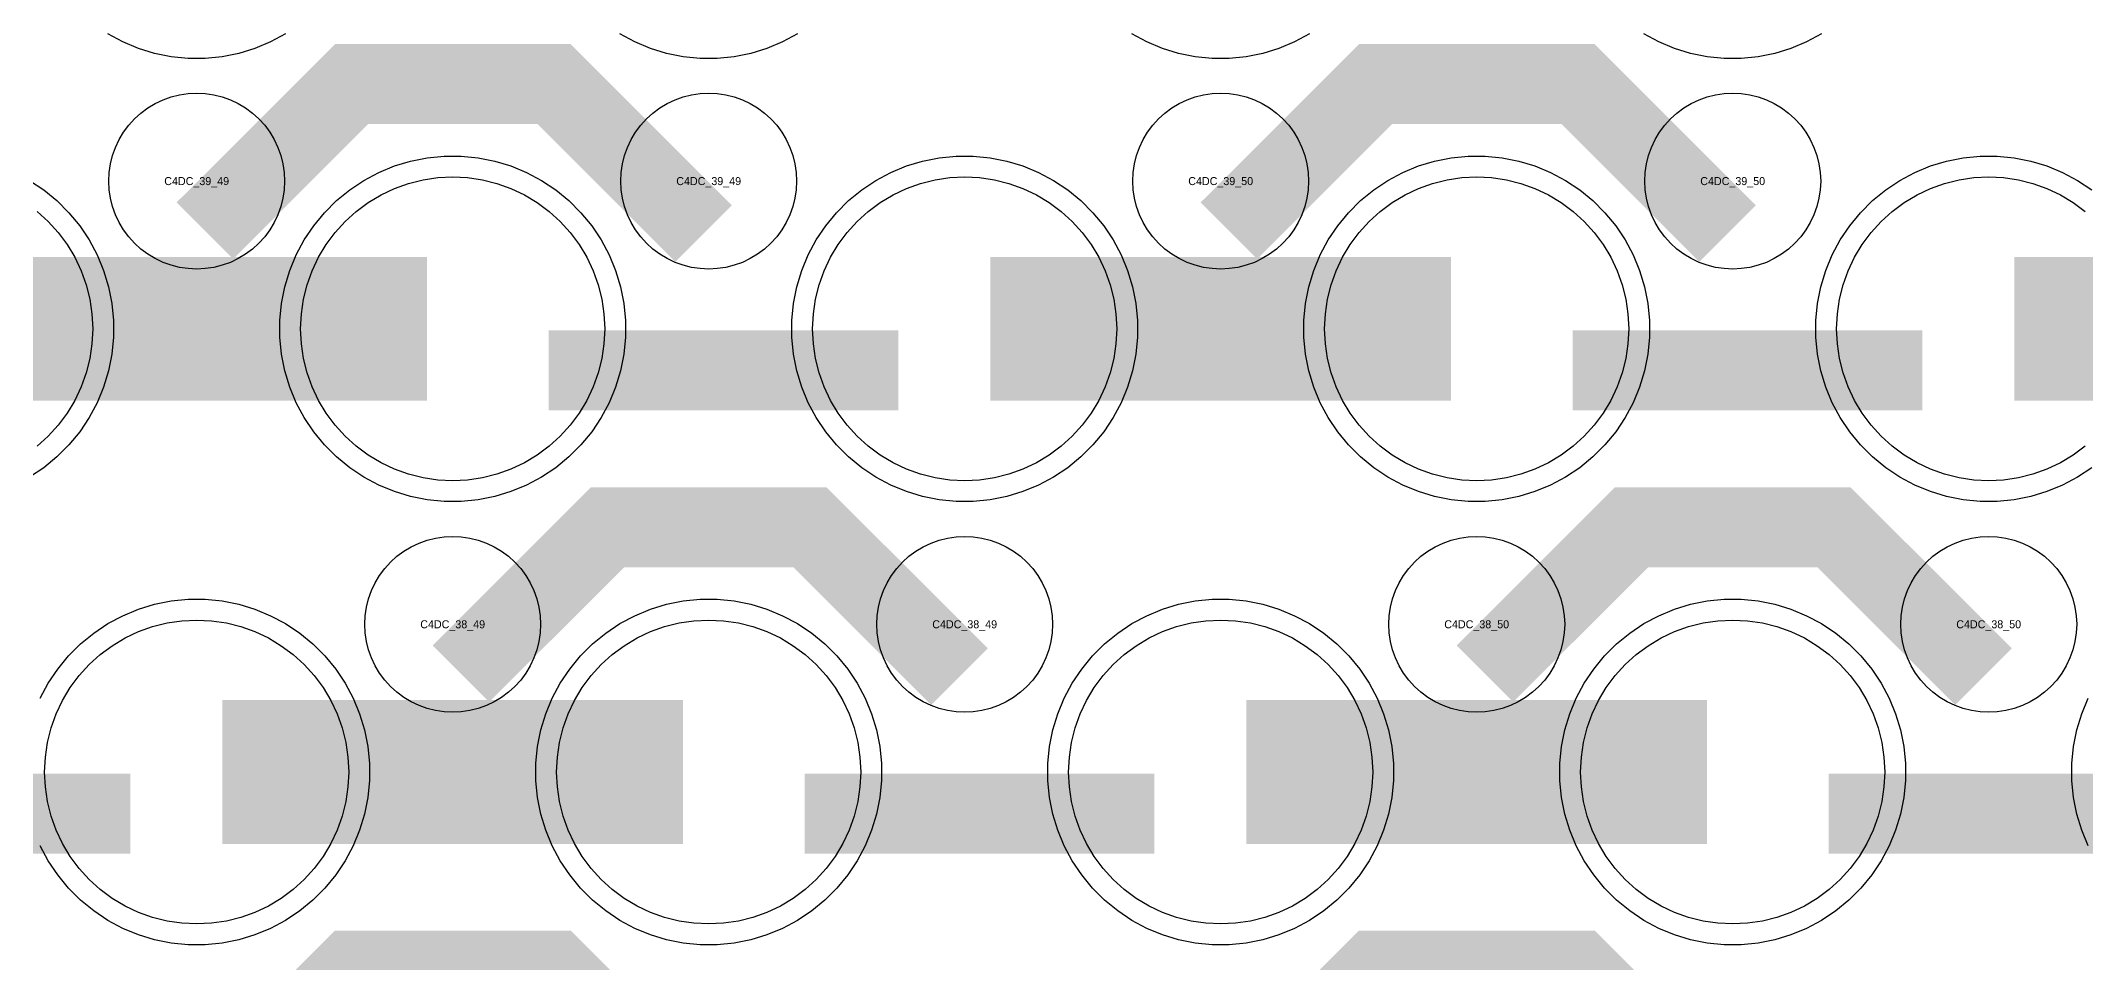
# Model space of a CAD drawing. Extents: x -11880 to 11880, y -14992 to 14992.
# Drawn here: x 3631 to 4270, y -9634 to -9346 of the extents above; entities that cross this region are included whole.
import ezdxf
from ezdxf.enums import TextEntityAlignment as Align

# ---------------------------------------------------------------- set-up
doc = ezdxf.new("R2010")
doc.units = 0
doc.header["$MEASUREMENT"] = 0
for name, color, linetype in [('GDS_775_DT_237', 138, 'CONTINUOUS'), ('RDL1_FS', 34, 'CONTINUOUS'), ('RDL_BS', 160, 'CONTINUOUS')]:
    doc.layers.add(name, color=color, linetype=linetype)

msp = doc.modelspace()

# ---------------------------------------------------------------- linework, layer by layer
at = {"layer": 'RDL1_FS'}
for points in [[(3760, -9483.074), (3755.343, -9482.845), (3750.732, -9482.161), (3746.209, -9481.029), (3741.819, -9479.457), (3737.605, -9477.465), (3733.605, -9475.067), (3729.86, -9472.289), (3726.406, -9469.159), (3723.276, -9465.705), (3720.498, -9461.96), (3718.1, -9457.96), (3716.108, -9453.746), (3714.536, -9449.356), (3713.404, -9444.833), (3712.72, -9440.222), (3712.491, -9435.565), (3712.72, -9430.908), (3713.404, -9426.297), (3714.536, -9421.774), (3716.108, -9417.384), (3718.1, -9413.17), (3720.498, -9409.17), (3723.276, -9405.425), (3726.406, -9401.971), (3729.86, -9398.841), (3733.605, -9396.063), (3737.605, -9393.665), (3741.819, -9391.673), (3746.209, -9390.101), (3750.732, -9388.969), (3755.343, -9388.285), (3760, -9388.056), (3764.657, -9388.285), (3769.268, -9388.969), (3773.791, -9390.101), (3778.181, -9391.673), (3782.395, -9393.665), (3786.395, -9396.063), (3790.14, -9398.841), (3793.594, -9401.971), (3796.724, -9405.425), (3799.502, -9409.17), (3801.9, -9413.17), (3803.892, -9417.384), (3805.464, -9421.774), (3806.596, -9426.297), (3807.28, -9430.908), (3807.509, -9435.565), (3807.28, -9440.222), (3806.596, -9444.833), (3805.464, -9449.356), (3803.892, -9453.746), (3801.9, -9457.96), (3799.502, -9461.96), (3796.724, -9465.705), (3793.594, -9469.159), (3790.14, -9472.289), (3786.395, -9475.067), (3782.395, -9477.465), (3778.181, -9479.457), (3773.791, -9481.029), (3769.268, -9482.161), (3764.657, -9482.845)], [(3920, -9483.074), (3915.343, -9482.845), (3910.732, -9482.161), (3906.209, -9481.029), (3901.819, -9479.457), (3897.605, -9477.465), (3893.605, -9475.067), (3889.86, -9472.289), (3886.406, -9469.159), (3883.276, -9465.705), (3880.498, -9461.96), (3878.1, -9457.96), (3876.108, -9453.746), (3874.536, -9449.356), (3873.404, -9444.833), (3872.72, -9440.222), (3872.491, -9435.565), (3872.72, -9430.908), (3873.404, -9426.297), (3874.536, -9421.774), (3876.108, -9417.384), (3878.1, -9413.17), (3880.498, -9409.17), (3883.276, -9405.425), (3886.406, -9401.971), (3889.86, -9398.841), (3893.605, -9396.063), (3897.605, -9393.665), (3901.819, -9391.673), (3906.209, -9390.101), (3910.732, -9388.969), (3915.343, -9388.285), (3920, -9388.056), (3924.657, -9388.285), (3929.268, -9388.969), (3933.791, -9390.101), (3938.181, -9391.673), (3942.395, -9393.665), (3946.395, -9396.063), (3950.14, -9398.841), (3953.594, -9401.971), (3956.724, -9405.425), (3959.502, -9409.17), (3961.9, -9413.17), (3963.892, -9417.384), (3965.464, -9421.774), (3966.596, -9426.297), (3967.28, -9430.908), (3967.509, -9435.565), (3967.28, -9440.222), (3966.596, -9444.833), (3965.464, -9449.356), (3963.892, -9453.746), (3961.9, -9457.96), (3959.502, -9461.96), (3956.724, -9465.705), (3953.594, -9469.159), (3950.14, -9472.289), (3946.395, -9475.067), (3942.395, -9477.465), (3938.181, -9479.457), (3933.791, -9481.029), (3929.268, -9482.161), (3924.657, -9482.845)], [(4080, -9483.074), (4075.343, -9482.845), (4070.732, -9482.161), (4066.209, -9481.029), (4061.819, -9479.457), (4057.605, -9477.465), (4053.605, -9475.067), (4049.86, -9472.289), (4046.406, -9469.159), (4043.276, -9465.705), (4040.498, -9461.96), (4038.1, -9457.96), (4036.108, -9453.746), (4034.536, -9449.356), (4033.404, -9444.833), (4032.72, -9440.222), (4032.491, -9435.565), (4032.72, -9430.908), (4033.404, -9426.297), (4034.536, -9421.774), (4036.108, -9417.384), (4038.1, -9413.17), (4040.498, -9409.17), (4043.276, -9405.425), (4046.406, -9401.971), (4049.86, -9398.841), (4053.605, -9396.063), (4057.605, -9393.665), (4061.819, -9391.673), (4066.209, -9390.101), (4070.732, -9388.969), (4075.343, -9388.285), (4080, -9388.056), (4084.657, -9388.285), (4089.268, -9388.969), (4093.791, -9390.101), (4098.181, -9391.673), (4102.395, -9393.665), (4106.395, -9396.063), (4110.14, -9398.841), (4113.594, -9401.971), (4116.724, -9405.425), (4119.502, -9409.17), (4121.9, -9413.17), (4123.892, -9417.384), (4125.464, -9421.774), (4126.596, -9426.297), (4127.28, -9430.908), (4127.509, -9435.565), (4127.28, -9440.222), (4126.596, -9444.833), (4125.464, -9449.356), (4123.892, -9453.746), (4121.9, -9457.96), (4119.502, -9461.96), (4116.724, -9465.705), (4113.594, -9469.159), (4110.14, -9472.289), (4106.395, -9475.067), (4102.395, -9477.465), (4098.181, -9479.457), (4093.791, -9481.029), (4089.268, -9482.161), (4084.657, -9482.845)]]:
    msp.add_lwpolyline(points, close=True, dxfattribs=at)
for points in [[(4270.14, -9472.289), (4266.395, -9475.067), (4262.395, -9477.465), (4258.181, -9479.457), (4253.791, -9481.029), (4249.268, -9482.161), (4244.657, -9482.845), (4240, -9483.074), (4235.343, -9482.845), (4230.732, -9482.161), (4226.209, -9481.029), (4221.819, -9479.457), (4217.605, -9477.465), (4213.605, -9475.067), (4209.86, -9472.289), (4206.406, -9469.159), (4203.276, -9465.705), (4200.498, -9461.96), (4198.1, -9457.96), (4196.108, -9453.746), (4194.536, -9449.356), (4193.404, -9444.833), (4192.72, -9440.222), (4192.491, -9435.565), (4192.72, -9430.908), (4193.404, -9426.297), (4194.536, -9421.774), (4196.108, -9417.384), (4198.1, -9413.17), (4200.498, -9409.17), (4203.276, -9405.425), (4206.406, -9401.971), (4209.86, -9398.841), (4213.605, -9396.063), (4217.605, -9393.665), (4221.819, -9391.673), (4226.209, -9390.101), (4230.732, -9388.969), (4235.343, -9388.285), (4240, -9388.056), (4244.657, -9388.285), (4249.268, -9388.969), (4253.791, -9390.101), (4258.181, -9391.673), (4262.395, -9393.665), (4266.395, -9396.063), (4270.14, -9398.841)], [(3630.14, -9398.841), (3633.594, -9401.971), (3636.724, -9405.425), (3639.502, -9409.17), (3641.9, -9413.17), (3643.892, -9417.384), (3645.464, -9421.774), (3646.596, -9426.297), (3647.28, -9430.908), (3647.509, -9435.565), (3647.28, -9440.222), (3646.596, -9444.833), (3645.464, -9449.356), (3643.892, -9453.746), (3641.9, -9457.96), (3639.502, -9461.96), (3636.724, -9465.705), (3633.594, -9469.159), (3630.14, -9472.289)]]:
    msp.add_lwpolyline(points, dxfattribs=at)
for points in [[(3608.002, -9435.565, 45, 45, 0), (3680.002, -9435.565, 45, 45, 0)], [(3680.002, -9435.565, 45, 45, 0), (3752.002, -9435.565, 45, 45, 0)], [(3928.002, -9435.565, 45, 45, 0), (4000.002, -9435.565, 45, 45, 0)], [(4000.002, -9435.565, 45, 45, 0), (4072.002, -9435.565, 45, 45, 0)], [(4248.002, -9435.565, 45, 45, 0), (4320.002, -9435.565, 45, 45, 0)]]:
    msp.add_lwpolyline(points, format="xyseb", dxfattribs=at)
at = {"layer": 'RDL1_FS', "color": 241, "true_color": 0xf7abae}
for points in [[(3680, -9621.639), (3675.343, -9621.41), (3670.732, -9620.726), (3666.209, -9619.594), (3661.819, -9618.022), (3657.605, -9616.03), (3653.605, -9613.632), (3649.86, -9610.854), (3646.406, -9607.724), (3643.276, -9604.27), (3640.498, -9600.525), (3638.1, -9596.525), (3636.108, -9592.311), (3634.536, -9587.921), (3633.404, -9583.398), (3632.72, -9578.787), (3632.491, -9574.13), (3632.72, -9569.473), (3633.404, -9564.862), (3634.536, -9560.339), (3636.108, -9555.949), (3638.1, -9551.735), (3640.498, -9547.735), (3643.276, -9543.99), (3646.406, -9540.536), (3649.86, -9537.406), (3653.605, -9534.628), (3657.605, -9532.23), (3661.819, -9530.238), (3666.209, -9528.666), (3670.732, -9527.534), (3675.343, -9526.85), (3680, -9526.621), (3684.657, -9526.85), (3689.268, -9527.534), (3693.791, -9528.666), (3698.181, -9530.238), (3702.395, -9532.23), (3706.395, -9534.628), (3710.14, -9537.406), (3713.594, -9540.536), (3716.724, -9543.99), (3719.502, -9547.735), (3721.9, -9551.735), (3723.892, -9555.949), (3725.464, -9560.339), (3726.596, -9564.862), (3727.28, -9569.473), (3727.509, -9574.13), (3727.28, -9578.787), (3726.596, -9583.398), (3725.464, -9587.921), (3723.892, -9592.311), (3721.9, -9596.525), (3719.502, -9600.525), (3716.724, -9604.27), (3713.594, -9607.724), (3710.14, -9610.854), (3706.395, -9613.632), (3702.395, -9616.03), (3698.181, -9618.022), (3693.791, -9619.594), (3689.268, -9620.726), (3684.657, -9621.41)], [(3840, -9621.639), (3835.343, -9621.41), (3830.732, -9620.726), (3826.209, -9619.594), (3821.819, -9618.022), (3817.605, -9616.03), (3813.605, -9613.632), (3809.86, -9610.854), (3806.406, -9607.724), (3803.276, -9604.27), (3800.498, -9600.525), (3798.1, -9596.525), (3796.108, -9592.311), (3794.536, -9587.921), (3793.404, -9583.398), (3792.72, -9578.787), (3792.491, -9574.13), (3792.72, -9569.473), (3793.404, -9564.862), (3794.536, -9560.339), (3796.108, -9555.949), (3798.1, -9551.735), (3800.498, -9547.735), (3803.276, -9543.99), (3806.406, -9540.536), (3809.86, -9537.406), (3813.605, -9534.628), (3817.605, -9532.23), (3821.819, -9530.238), (3826.209, -9528.666), (3830.732, -9527.534), (3835.343, -9526.85), (3840, -9526.621), (3844.657, -9526.85), (3849.268, -9527.534), (3853.791, -9528.666), (3858.181, -9530.238), (3862.395, -9532.23), (3866.395, -9534.628), (3870.14, -9537.406), (3873.594, -9540.536), (3876.724, -9543.99), (3879.502, -9547.735), (3881.9, -9551.735), (3883.892, -9555.949), (3885.464, -9560.339), (3886.596, -9564.862), (3887.28, -9569.473), (3887.509, -9574.13), (3887.28, -9578.787), (3886.596, -9583.398), (3885.464, -9587.921), (3883.892, -9592.311), (3881.9, -9596.525), (3879.502, -9600.525), (3876.724, -9604.27), (3873.594, -9607.724), (3870.14, -9610.854), (3866.395, -9613.632), (3862.395, -9616.03), (3858.181, -9618.022), (3853.791, -9619.594), (3849.268, -9620.726), (3844.657, -9621.41)], [(4000, -9621.639), (3995.343, -9621.41), (3990.732, -9620.726), (3986.209, -9619.594), (3981.819, -9618.022), (3977.605, -9616.03), (3973.605, -9613.632), (3969.86, -9610.854), (3966.406, -9607.724), (3963.276, -9604.27), (3960.498, -9600.525), (3958.1, -9596.525), (3956.108, -9592.311), (3954.536, -9587.921), (3953.404, -9583.398), (3952.72, -9578.787), (3952.491, -9574.13), (3952.72, -9569.473), (3953.404, -9564.862), (3954.536, -9560.339), (3956.108, -9555.949), (3958.1, -9551.735), (3960.498, -9547.735), (3963.276, -9543.99), (3966.406, -9540.536), (3969.86, -9537.406), (3973.605, -9534.628), (3977.605, -9532.23), (3981.819, -9530.238), (3986.209, -9528.666), (3990.732, -9527.534), (3995.343, -9526.85), (4000, -9526.621), (4004.657, -9526.85), (4009.268, -9527.534), (4013.791, -9528.666), (4018.181, -9530.238), (4022.395, -9532.23), (4026.395, -9534.628), (4030.14, -9537.406), (4033.594, -9540.536), (4036.724, -9543.99), (4039.502, -9547.735), (4041.9, -9551.735), (4043.892, -9555.949), (4045.464, -9560.339), (4046.596, -9564.862), (4047.28, -9569.473), (4047.509, -9574.13), (4047.28, -9578.787), (4046.596, -9583.398), (4045.464, -9587.921), (4043.892, -9592.311), (4041.9, -9596.525), (4039.502, -9600.525), (4036.724, -9604.27), (4033.594, -9607.724), (4030.14, -9610.854), (4026.395, -9613.632), (4022.395, -9616.03), (4018.181, -9618.022), (4013.791, -9619.594), (4009.268, -9620.726), (4004.657, -9621.41)], [(4160, -9621.639), (4155.343, -9621.41), (4150.732, -9620.726), (4146.209, -9619.594), (4141.819, -9618.022), (4137.605, -9616.03), (4133.605, -9613.632), (4129.86, -9610.854), (4126.406, -9607.724), (4123.276, -9604.27), (4120.498, -9600.525), (4118.1, -9596.525), (4116.108, -9592.311), (4114.536, -9587.921), (4113.404, -9583.398), (4112.72, -9578.787), (4112.491, -9574.13), (4112.72, -9569.473), (4113.404, -9564.862), (4114.536, -9560.339), (4116.108, -9555.949), (4118.1, -9551.735), (4120.498, -9547.735), (4123.276, -9543.99), (4126.406, -9540.536), (4129.86, -9537.406), (4133.605, -9534.628), (4137.605, -9532.23), (4141.819, -9530.238), (4146.209, -9528.666), (4150.732, -9527.534), (4155.343, -9526.85), (4160, -9526.621), (4164.657, -9526.85), (4169.268, -9527.534), (4173.791, -9528.666), (4178.181, -9530.238), (4182.395, -9532.23), (4186.395, -9534.628), (4190.14, -9537.406), (4193.594, -9540.536), (4196.724, -9543.99), (4199.502, -9547.735), (4201.9, -9551.735), (4203.892, -9555.949), (4205.464, -9560.339), (4206.596, -9564.862), (4207.28, -9569.473), (4207.509, -9574.13), (4207.28, -9578.787), (4206.596, -9583.398), (4205.464, -9587.921), (4203.892, -9592.311), (4201.9, -9596.525), (4199.502, -9600.525), (4196.724, -9604.27), (4193.594, -9607.724), (4190.14, -9610.854), (4186.395, -9613.632), (4182.395, -9616.03), (4178.181, -9618.022), (4173.791, -9619.594), (4169.268, -9620.726), (4164.657, -9621.41)]]:
    msp.add_lwpolyline(points, close=True, dxfattribs=at)
for points in [[(3688.002, -9574.13, 45, 45, 0), (3760.002, -9574.13, 45, 45, 0)], [(3760.002, -9574.13, 45, 45, 0), (3832.002, -9574.13, 45, 45, 0)], [(4008.002, -9574.13, 45, 45, 0), (4080.002, -9574.13, 45, 45, 0)], [(4080.002, -9574.13, 45, 45, 0), (4152.002, -9574.13, 45, 45, 0)]]:
    msp.add_lwpolyline(points, format="xyseb", dxfattribs=at)
at = {"layer": 'RDL_BS'}
for points in [[(3707.777, -9343.383), (3703.115, -9345.875), (3698.205, -9347.906), (3693.165, -9349.437), (3687.938, -9350.483), (3682.644, -9351), (3677.356, -9351), (3672.062, -9350.483), (3666.835, -9349.437), (3661.795, -9347.906), (3656.885, -9345.875), (3652.223, -9343.383)], [(3867.777, -9343.383), (3863.115, -9345.875), (3858.205, -9347.906), (3853.165, -9349.437), (3847.938, -9350.483), (3842.644, -9351), (3837.356, -9351), (3832.062, -9350.483), (3826.835, -9349.437), (3821.795, -9347.906), (3816.885, -9345.875), (3812.223, -9343.383)], [(4027.777, -9343.383), (4023.115, -9345.875), (4018.205, -9347.906), (4013.165, -9349.437), (4007.938, -9350.483), (4002.644, -9351), (3997.356, -9351), (3992.062, -9350.483), (3986.835, -9349.437), (3981.795, -9347.906), (3976.885, -9345.875), (3972.223, -9343.383)], [(4187.777, -9343.383), (4183.115, -9345.875), (4178.205, -9347.906), (4173.165, -9349.437), (4167.938, -9350.483), (4162.644, -9351), (4157.356, -9351), (4152.062, -9350.483), (4146.835, -9349.437), (4141.795, -9347.906), (4136.885, -9345.875), (4132.223, -9343.383)], [(4272.191, -9479.001), (4267.777, -9481.948), (4263.115, -9484.44), (4258.205, -9486.471), (4253.165, -9488.002), (4247.938, -9489.048), (4242.644, -9489.565), (4237.356, -9489.565), (4232.062, -9489.048), (4226.835, -9488.002), (4221.795, -9486.471), (4216.885, -9484.44), (4212.223, -9481.948), (4207.809, -9479.001), (4203.708, -9475.639), (4199.926, -9471.857), (4196.564, -9467.756), (4193.617, -9463.342), (4191.125, -9458.68), (4189.094, -9453.77), (4187.563, -9448.73), (4186.517, -9443.503), (4186, -9438.209), (4186, -9432.921), (4186.517, -9427.627), (4187.563, -9422.4), (4189.094, -9417.36), (4191.125, -9412.45), (4193.617, -9407.788), (4196.564, -9403.374), (4199.926, -9399.273), (4203.708, -9395.491), (4207.809, -9392.129), (4212.223, -9389.182), (4216.885, -9386.69), (4221.795, -9384.659), (4226.835, -9383.128), (4232.062, -9382.082), (4237.356, -9381.565), (4242.644, -9381.565), (4247.938, -9382.082), (4253.165, -9383.128), (4258.205, -9384.659), (4263.115, -9386.69), (4267.777, -9389.182), (4272.191, -9392.129)], [(3627.777, -9389.182), (3632.191, -9392.129), (3636.292, -9395.491), (3640.074, -9399.273), (3643.436, -9403.374), (3646.383, -9407.788), (3648.875, -9412.45), (3650.906, -9417.36), (3652.437, -9422.4), (3653.483, -9427.627), (3654, -9432.921), (3654, -9438.209), (3653.483, -9443.503), (3652.437, -9448.73), (3650.906, -9453.77), (3648.875, -9458.68), (3646.383, -9463.342), (3643.436, -9467.756), (3640.074, -9471.857), (3636.292, -9475.639), (3632.191, -9479.001), (3627.777, -9481.948)]]:
    msp.add_lwpolyline(points, dxfattribs=at)
for points in [[(3682.562, -9404.879, 25, 25, 0), (3728.377, -9359.064, 25, 25, 0), (3761.93, -9359.064, 25, 25, 0)], [(3838.401, -9405.778, 25, 25, 0), (3791.687, -9359.064, 25, 25, 0), (3761.929, -9359.064, 25, 25, 0)], [(4002.562, -9404.879, 25, 25, 0), (4048.377, -9359.064, 25, 25, 0), (4081.93, -9359.064, 25, 25, 0)], [(4158.401, -9405.778, 25, 25, 0), (4111.687, -9359.064, 25, 25, 0), (4081.929, -9359.064, 25, 25, 0)], [(3790.016, -9448.578, 25, 25, 0), (3899.281, -9448.578, 25, 25, 0)], [(4110.016, -9448.578, 25, 25, 0), (4219.281, -9448.578, 25, 25, 0)], [(3762.562, -9543.444, 25, 25, 0), (3808.377, -9497.629, 25, 25, 0), (3841.93, -9497.629, 25, 25, 0)], [(3918.401, -9544.343, 25, 25, 0), (3871.687, -9497.629, 25, 25, 0), (3841.929, -9497.629, 25, 25, 0)], [(4082.562, -9543.444, 25, 25, 0), (4128.377, -9497.629, 25, 25, 0), (4161.93, -9497.629, 25, 25, 0)], [(4238.401, -9544.343, 25, 25, 0), (4191.687, -9497.629, 25, 25, 0), (4161.929, -9497.629, 25, 25, 0)], [(3682.562, -9682.009, 25, 25, 0), (3728.377, -9636.194, 25, 25, 0), (3761.93, -9636.194, 25, 25, 0)], [(3838.401, -9682.908, 25, 25, 0), (3791.687, -9636.194, 25, 25, 0), (3761.929, -9636.194, 25, 25, 0)], [(4002.562, -9682.009, 25, 25, 0), (4048.377, -9636.194, 25, 25, 0), (4081.93, -9636.194, 25, 25, 0)], [(4158.401, -9682.908, 25, 25, 0), (4111.687, -9636.194, 25, 25, 0), (4081.929, -9636.194, 25, 25, 0)]]:
    msp.add_lwpolyline(points, format="xyseb", dxfattribs=at)
for points in [[(3680, -9416.871), (3677.307, -9416.739), (3674.635, -9416.343), (3672.016, -9415.686), (3669.481, -9414.779), (3667.044, -9413.627), (3664.72, -9412.234), (3662.557, -9410.631), (3660.558, -9408.819), (3658.746, -9406.82), (3657.143, -9404.657), (3655.75, -9402.333), (3654.598, -9399.896), (3653.691, -9397.361), (3653.034, -9394.742), (3652.638, -9392.07), (3652.506, -9389.377), (3652.638, -9386.684), (3653.034, -9384.012), (3653.691, -9381.393), (3654.598, -9378.858), (3655.75, -9376.421), (3657.143, -9374.097), (3658.746, -9371.934), (3660.558, -9369.935), (3662.557, -9368.123), (3664.72, -9366.52), (3667.044, -9365.127), (3669.481, -9363.975), (3672.016, -9363.068), (3674.635, -9362.411), (3677.307, -9362.015), (3680, -9361.883), (3682.693, -9362.015), (3685.365, -9362.411), (3687.984, -9363.068), (3690.519, -9363.975), (3692.956, -9365.127), (3695.28, -9366.52), (3697.443, -9368.123), (3699.442, -9369.935), (3701.254, -9371.934), (3702.857, -9374.097), (3704.25, -9376.421), (3705.402, -9378.858), (3706.309, -9381.393), (3706.966, -9384.012), (3707.362, -9386.684), (3707.494, -9389.377), (3707.362, -9392.07), (3706.966, -9394.742), (3706.309, -9397.361), (3705.402, -9399.896), (3704.25, -9402.333), (3702.857, -9404.657), (3701.254, -9406.82), (3699.442, -9408.819), (3697.443, -9410.631), (3695.28, -9412.234), (3692.956, -9413.627), (3690.519, -9414.779), (3687.984, -9415.686), (3685.365, -9416.343), (3682.693, -9416.739)], [(3840, -9416.871), (3837.307, -9416.739), (3834.635, -9416.343), (3832.016, -9415.686), (3829.481, -9414.779), (3827.044, -9413.627), (3824.72, -9412.234), (3822.557, -9410.631), (3820.558, -9408.819), (3818.746, -9406.82), (3817.143, -9404.657), (3815.75, -9402.333), (3814.598, -9399.896), (3813.691, -9397.361), (3813.034, -9394.742), (3812.638, -9392.07), (3812.506, -9389.377), (3812.638, -9386.684), (3813.034, -9384.012), (3813.691, -9381.393), (3814.598, -9378.858), (3815.75, -9376.421), (3817.143, -9374.097), (3818.746, -9371.934), (3820.558, -9369.935), (3822.557, -9368.123), (3824.72, -9366.52), (3827.044, -9365.127), (3829.481, -9363.975), (3832.016, -9363.068), (3834.635, -9362.411), (3837.307, -9362.015), (3840, -9361.883), (3842.693, -9362.015), (3845.365, -9362.411), (3847.984, -9363.068), (3850.519, -9363.975), (3852.956, -9365.127), (3855.28, -9366.52), (3857.443, -9368.123), (3859.442, -9369.935), (3861.254, -9371.934), (3862.857, -9374.097), (3864.25, -9376.421), (3865.402, -9378.858), (3866.309, -9381.393), (3866.966, -9384.012), (3867.362, -9386.684), (3867.494, -9389.377), (3867.362, -9392.07), (3866.966, -9394.742), (3866.309, -9397.361), (3865.402, -9399.896), (3864.25, -9402.333), (3862.857, -9404.657), (3861.254, -9406.82), (3859.442, -9408.819), (3857.443, -9410.631), (3855.28, -9412.234), (3852.956, -9413.627), (3850.519, -9414.779), (3847.984, -9415.686), (3845.365, -9416.343), (3842.693, -9416.739)], [(4000, -9416.871), (3997.307, -9416.739), (3994.635, -9416.343), (3992.016, -9415.686), (3989.481, -9414.779), (3987.044, -9413.627), (3984.72, -9412.234), (3982.557, -9410.631), (3980.558, -9408.819), (3978.746, -9406.82), (3977.143, -9404.657), (3975.75, -9402.333), (3974.598, -9399.896), (3973.691, -9397.361), (3973.034, -9394.742), (3972.638, -9392.07), (3972.506, -9389.377), (3972.638, -9386.684), (3973.034, -9384.012), (3973.691, -9381.393), (3974.598, -9378.858), (3975.75, -9376.421), (3977.143, -9374.097), (3978.746, -9371.934), (3980.558, -9369.935), (3982.557, -9368.123), (3984.72, -9366.52), (3987.044, -9365.127), (3989.481, -9363.975), (3992.016, -9363.068), (3994.635, -9362.411), (3997.307, -9362.015), (4000, -9361.883), (4002.693, -9362.015), (4005.365, -9362.411), (4007.984, -9363.068), (4010.519, -9363.975), (4012.956, -9365.127), (4015.28, -9366.52), (4017.443, -9368.123), (4019.442, -9369.935), (4021.254, -9371.934), (4022.857, -9374.097), (4024.25, -9376.421), (4025.402, -9378.858), (4026.309, -9381.393), (4026.966, -9384.012), (4027.362, -9386.684), (4027.494, -9389.377), (4027.362, -9392.07), (4026.966, -9394.742), (4026.309, -9397.361), (4025.402, -9399.896), (4024.25, -9402.333), (4022.857, -9404.657), (4021.254, -9406.82), (4019.442, -9408.819), (4017.443, -9410.631), (4015.28, -9412.234), (4012.956, -9413.627), (4010.519, -9414.779), (4007.984, -9415.686), (4005.365, -9416.343), (4002.693, -9416.739)], [(4160, -9416.871), (4157.307, -9416.739), (4154.635, -9416.343), (4152.016, -9415.686), (4149.481, -9414.779), (4147.044, -9413.627), (4144.72, -9412.234), (4142.557, -9410.631), (4140.558, -9408.819), (4138.746, -9406.82), (4137.143, -9404.657), (4135.75, -9402.333), (4134.598, -9399.896), (4133.691, -9397.361), (4133.034, -9394.742), (4132.638, -9392.07), (4132.506, -9389.377), (4132.638, -9386.684), (4133.034, -9384.012), (4133.691, -9381.393), (4134.598, -9378.858), (4135.75, -9376.421), (4137.143, -9374.097), (4138.746, -9371.934), (4140.558, -9369.935), (4142.557, -9368.123), (4144.72, -9366.52), (4147.044, -9365.127), (4149.481, -9363.975), (4152.016, -9363.068), (4154.635, -9362.411), (4157.307, -9362.015), (4160, -9361.883), (4162.693, -9362.015), (4165.365, -9362.411), (4167.984, -9363.068), (4170.519, -9363.975), (4172.956, -9365.127), (4175.28, -9366.52), (4177.443, -9368.123), (4179.442, -9369.935), (4181.254, -9371.934), (4182.857, -9374.097), (4184.25, -9376.421), (4185.402, -9378.858), (4186.309, -9381.393), (4186.966, -9384.012), (4187.362, -9386.684), (4187.494, -9389.377), (4187.362, -9392.07), (4186.966, -9394.742), (4186.309, -9397.361), (4185.402, -9399.896), (4184.25, -9402.333), (4182.857, -9404.657), (4181.254, -9406.82), (4179.442, -9408.819), (4177.443, -9410.631), (4175.28, -9412.234), (4172.956, -9413.627), (4170.519, -9414.779), (4167.984, -9415.686), (4165.365, -9416.343), (4162.693, -9416.739)], [(3757.356, -9489.565), (3752.062, -9489.048), (3746.835, -9488.002), (3741.795, -9486.471), (3736.885, -9484.44), (3732.223, -9481.948), (3727.809, -9479.001), (3723.708, -9475.639), (3719.926, -9471.857), (3716.564, -9467.756), (3713.617, -9463.342), (3711.125, -9458.68), (3709.094, -9453.77), (3707.563, -9448.73), (3706.517, -9443.503), (3706, -9438.209), (3706, -9432.921), (3706.517, -9427.627), (3707.563, -9422.4), (3709.094, -9417.36), (3711.125, -9412.45), (3713.617, -9407.788), (3716.564, -9403.374), (3719.926, -9399.273), (3723.708, -9395.491), (3727.809, -9392.129), (3732.223, -9389.182), (3736.885, -9386.69), (3741.795, -9384.659), (3746.835, -9383.128), (3752.062, -9382.082), (3757.356, -9381.565), (3762.644, -9381.565), (3767.938, -9382.082), (3773.165, -9383.128), (3778.205, -9384.659), (3783.115, -9386.69), (3787.777, -9389.182), (3792.191, -9392.129), (3796.292, -9395.491), (3800.074, -9399.273), (3803.436, -9403.374), (3806.383, -9407.788), (3808.875, -9412.45), (3810.906, -9417.36), (3812.437, -9422.4), (3813.483, -9427.627), (3814, -9432.921), (3814, -9438.209), (3813.483, -9443.503), (3812.437, -9448.73), (3810.906, -9453.77), (3808.875, -9458.68), (3806.383, -9463.342), (3803.436, -9467.756), (3800.074, -9471.857), (3796.292, -9475.639), (3792.191, -9479.001), (3787.777, -9481.948), (3783.115, -9484.44), (3778.205, -9486.471), (3773.165, -9488.002), (3767.938, -9489.048), (3762.644, -9489.565)], [(3917.356, -9489.565), (3912.062, -9489.048), (3906.835, -9488.002), (3901.795, -9486.471), (3896.885, -9484.44), (3892.223, -9481.948), (3887.809, -9479.001), (3883.708, -9475.639), (3879.926, -9471.857), (3876.564, -9467.756), (3873.617, -9463.342), (3871.125, -9458.68), (3869.094, -9453.77), (3867.563, -9448.73), (3866.517, -9443.503), (3866, -9438.209), (3866, -9432.921), (3866.517, -9427.627), (3867.563, -9422.4), (3869.094, -9417.36), (3871.125, -9412.45), (3873.617, -9407.788), (3876.564, -9403.374), (3879.926, -9399.273), (3883.708, -9395.491), (3887.809, -9392.129), (3892.223, -9389.182), (3896.885, -9386.69), (3901.795, -9384.659), (3906.835, -9383.128), (3912.062, -9382.082), (3917.356, -9381.565), (3922.644, -9381.565), (3927.938, -9382.082), (3933.165, -9383.128), (3938.205, -9384.659), (3943.115, -9386.69), (3947.777, -9389.182), (3952.191, -9392.129), (3956.292, -9395.491), (3960.074, -9399.273), (3963.436, -9403.374), (3966.383, -9407.788), (3968.875, -9412.45), (3970.906, -9417.36), (3972.437, -9422.4), (3973.483, -9427.627), (3974, -9432.921), (3974, -9438.209), (3973.483, -9443.503), (3972.437, -9448.73), (3970.906, -9453.77), (3968.875, -9458.68), (3966.383, -9463.342), (3963.436, -9467.756), (3960.074, -9471.857), (3956.292, -9475.639), (3952.191, -9479.001), (3947.777, -9481.948), (3943.115, -9484.44), (3938.205, -9486.471), (3933.165, -9488.002), (3927.938, -9489.048), (3922.644, -9489.565)], [(4077.356, -9489.565), (4072.062, -9489.048), (4066.835, -9488.002), (4061.795, -9486.471), (4056.885, -9484.44), (4052.223, -9481.948), (4047.809, -9479.001), (4043.708, -9475.639), (4039.926, -9471.857), (4036.564, -9467.756), (4033.617, -9463.342), (4031.125, -9458.68), (4029.094, -9453.77), (4027.563, -9448.73), (4026.517, -9443.503), (4026, -9438.209), (4026, -9432.921), (4026.517, -9427.627), (4027.563, -9422.4), (4029.094, -9417.36), (4031.125, -9412.45), (4033.617, -9407.788), (4036.564, -9403.374), (4039.926, -9399.273), (4043.708, -9395.491), (4047.809, -9392.129), (4052.223, -9389.182), (4056.885, -9386.69), (4061.795, -9384.659), (4066.835, -9383.128), (4072.062, -9382.082), (4077.356, -9381.565), (4082.644, -9381.565), (4087.938, -9382.082), (4093.165, -9383.128), (4098.205, -9384.659), (4103.115, -9386.69), (4107.777, -9389.182), (4112.191, -9392.129), (4116.292, -9395.491), (4120.074, -9399.273), (4123.436, -9403.374), (4126.383, -9407.788), (4128.875, -9412.45), (4130.906, -9417.36), (4132.437, -9422.4), (4133.483, -9427.627), (4134, -9432.921), (4134, -9438.209), (4133.483, -9443.503), (4132.437, -9448.73), (4130.906, -9453.77), (4128.875, -9458.68), (4126.383, -9463.342), (4123.436, -9467.756), (4120.074, -9471.857), (4116.292, -9475.639), (4112.191, -9479.001), (4107.777, -9481.948), (4103.115, -9484.44), (4098.205, -9486.471), (4093.165, -9488.002), (4087.938, -9489.048), (4082.644, -9489.565)], [(3760, -9555.436), (3757.307, -9555.304), (3754.635, -9554.908), (3752.016, -9554.251), (3749.481, -9553.344), (3747.044, -9552.192), (3744.72, -9550.799), (3742.557, -9549.196), (3740.558, -9547.384), (3738.746, -9545.385), (3737.143, -9543.222), (3735.75, -9540.898), (3734.598, -9538.461), (3733.691, -9535.926), (3733.034, -9533.307), (3732.638, -9530.635), (3732.506, -9527.942), (3732.638, -9525.249), (3733.034, -9522.577), (3733.691, -9519.958), (3734.598, -9517.423), (3735.75, -9514.986), (3737.143, -9512.662), (3738.746, -9510.499), (3740.558, -9508.5), (3742.557, -9506.688), (3744.72, -9505.085), (3747.044, -9503.692), (3749.481, -9502.54), (3752.016, -9501.633), (3754.635, -9500.976), (3757.307, -9500.58), (3760, -9500.448), (3762.693, -9500.58), (3765.365, -9500.976), (3767.984, -9501.633), (3770.519, -9502.54), (3772.956, -9503.692), (3775.28, -9505.085), (3777.443, -9506.688), (3779.442, -9508.5), (3781.254, -9510.499), (3782.857, -9512.662), (3784.25, -9514.986), (3785.402, -9517.423), (3786.309, -9519.958), (3786.966, -9522.577), (3787.362, -9525.249), (3787.494, -9527.942), (3787.362, -9530.635), (3786.966, -9533.307), (3786.309, -9535.926), (3785.402, -9538.461), (3784.25, -9540.898), (3782.857, -9543.222), (3781.254, -9545.385), (3779.442, -9547.384), (3777.443, -9549.196), (3775.28, -9550.799), (3772.956, -9552.192), (3770.519, -9553.344), (3767.984, -9554.251), (3765.365, -9554.908), (3762.693, -9555.304)], [(3920, -9555.436), (3917.307, -9555.304), (3914.635, -9554.908), (3912.016, -9554.251), (3909.481, -9553.344), (3907.044, -9552.192), (3904.72, -9550.799), (3902.557, -9549.196), (3900.558, -9547.384), (3898.746, -9545.385), (3897.143, -9543.222), (3895.75, -9540.898), (3894.598, -9538.461), (3893.691, -9535.926), (3893.034, -9533.307), (3892.638, -9530.635), (3892.506, -9527.942), (3892.638, -9525.249), (3893.034, -9522.577), (3893.691, -9519.958), (3894.598, -9517.423), (3895.75, -9514.986), (3897.143, -9512.662), (3898.746, -9510.499), (3900.558, -9508.5), (3902.557, -9506.688), (3904.72, -9505.085), (3907.044, -9503.692), (3909.481, -9502.54), (3912.016, -9501.633), (3914.635, -9500.976), (3917.307, -9500.58), (3920, -9500.448), (3922.693, -9500.58), (3925.365, -9500.976), (3927.984, -9501.633), (3930.519, -9502.54), (3932.956, -9503.692), (3935.28, -9505.085), (3937.443, -9506.688), (3939.442, -9508.5), (3941.254, -9510.499), (3942.857, -9512.662), (3944.25, -9514.986), (3945.402, -9517.423), (3946.309, -9519.958), (3946.966, -9522.577), (3947.362, -9525.249), (3947.494, -9527.942), (3947.362, -9530.635), (3946.966, -9533.307), (3946.309, -9535.926), (3945.402, -9538.461), (3944.25, -9540.898), (3942.857, -9543.222), (3941.254, -9545.385), (3939.442, -9547.384), (3937.443, -9549.196), (3935.28, -9550.799), (3932.956, -9552.192), (3930.519, -9553.344), (3927.984, -9554.251), (3925.365, -9554.908), (3922.693, -9555.304)], [(4080, -9555.436), (4077.307, -9555.304), (4074.635, -9554.908), (4072.016, -9554.251), (4069.481, -9553.344), (4067.044, -9552.192), (4064.72, -9550.799), (4062.557, -9549.196), (4060.558, -9547.384), (4058.746, -9545.385), (4057.143, -9543.222), (4055.75, -9540.898), (4054.598, -9538.461), (4053.691, -9535.926), (4053.034, -9533.307), (4052.638, -9530.635), (4052.506, -9527.942), (4052.638, -9525.249), (4053.034, -9522.577), (4053.691, -9519.958), (4054.598, -9517.423), (4055.75, -9514.986), (4057.143, -9512.662), (4058.746, -9510.499), (4060.558, -9508.5), (4062.557, -9506.688), (4064.72, -9505.085), (4067.044, -9503.692), (4069.481, -9502.54), (4072.016, -9501.633), (4074.635, -9500.976), (4077.307, -9500.58), (4080, -9500.448), (4082.693, -9500.58), (4085.365, -9500.976), (4087.984, -9501.633), (4090.519, -9502.54), (4092.956, -9503.692), (4095.28, -9505.085), (4097.443, -9506.688), (4099.442, -9508.5), (4101.254, -9510.499), (4102.857, -9512.662), (4104.25, -9514.986), (4105.402, -9517.423), (4106.309, -9519.958), (4106.966, -9522.577), (4107.362, -9525.249), (4107.494, -9527.942), (4107.362, -9530.635), (4106.966, -9533.307), (4106.309, -9535.926), (4105.402, -9538.461), (4104.25, -9540.898), (4102.857, -9543.222), (4101.254, -9545.385), (4099.442, -9547.384), (4097.443, -9549.196), (4095.28, -9550.799), (4092.956, -9552.192), (4090.519, -9553.344), (4087.984, -9554.251), (4085.365, -9554.908), (4082.693, -9555.304)], [(4240, -9555.436), (4237.307, -9555.304), (4234.635, -9554.908), (4232.016, -9554.251), (4229.481, -9553.344), (4227.044, -9552.192), (4224.72, -9550.799), (4222.557, -9549.196), (4220.558, -9547.384), (4218.746, -9545.385), (4217.143, -9543.222), (4215.75, -9540.898), (4214.598, -9538.461), (4213.691, -9535.926), (4213.034, -9533.307), (4212.638, -9530.635), (4212.506, -9527.942), (4212.638, -9525.249), (4213.034, -9522.577), (4213.691, -9519.958), (4214.598, -9517.423), (4215.75, -9514.986), (4217.143, -9512.662), (4218.746, -9510.499), (4220.558, -9508.5), (4222.557, -9506.688), (4224.72, -9505.085), (4227.044, -9503.692), (4229.481, -9502.54), (4232.016, -9501.633), (4234.635, -9500.976), (4237.307, -9500.58), (4240, -9500.448), (4242.693, -9500.58), (4245.365, -9500.976), (4247.984, -9501.633), (4250.519, -9502.54), (4252.956, -9503.692), (4255.28, -9505.085), (4257.443, -9506.688), (4259.442, -9508.5), (4261.254, -9510.499), (4262.857, -9512.662), (4264.25, -9514.986), (4265.402, -9517.423), (4266.309, -9519.958), (4266.966, -9522.577), (4267.362, -9525.249), (4267.494, -9527.942), (4267.362, -9530.635), (4266.966, -9533.307), (4266.309, -9535.926), (4265.402, -9538.461), (4264.25, -9540.898), (4262.857, -9543.222), (4261.254, -9545.385), (4259.442, -9547.384), (4257.443, -9549.196), (4255.28, -9550.799), (4252.956, -9552.192), (4250.519, -9553.344), (4247.984, -9554.251), (4245.365, -9554.908), (4242.693, -9555.304)]]:
    msp.add_lwpolyline(points, close=True, dxfattribs=at)
at = {"layer": 'RDL_BS', "color": 241, "true_color": 0xf7abae}
for points in [[(3631.125, -9551.015), (3633.617, -9546.353), (3636.564, -9541.939), (3639.926, -9537.838), (3643.708, -9534.056), (3647.809, -9530.694), (3652.223, -9527.747), (3656.885, -9525.255), (3661.795, -9523.224), (3666.835, -9521.693), (3672.062, -9520.647), (3677.356, -9520.13), (3682.644, -9520.13), (3687.938, -9520.647), (3693.165, -9521.693), (3698.205, -9523.224), (3703.115, -9525.255), (3707.777, -9527.747), (3712.191, -9530.694), (3716.292, -9534.056), (3720.074, -9537.838), (3723.436, -9541.939), (3726.383, -9546.353), (3728.875, -9551.015), (3730.906, -9555.925), (3732.437, -9560.965), (3733.483, -9566.192), (3734, -9571.486), (3734, -9576.774), (3733.483, -9582.068), (3732.437, -9587.295), (3730.906, -9592.335), (3728.875, -9597.245), (3726.383, -9601.907), (3723.436, -9606.321), (3720.074, -9610.422), (3716.292, -9614.204), (3712.191, -9617.566), (3707.777, -9620.513), (3703.115, -9623.005), (3698.205, -9625.036), (3693.165, -9626.567), (3687.938, -9627.613), (3682.644, -9628.13), (3677.356, -9628.13), (3672.062, -9627.613), (3666.835, -9626.567), (3661.795, -9625.036), (3656.885, -9623.005), (3652.223, -9620.513), (3647.809, -9617.566), (3643.708, -9614.204), (3639.926, -9610.422), (3636.564, -9606.321), (3633.617, -9601.907), (3631.125, -9597.245)], [(4271.125, -9597.245), (4269.094, -9592.335), (4267.563, -9587.295), (4266.517, -9582.068), (4266, -9576.774), (4266, -9571.486), (4266.517, -9566.192), (4267.563, -9560.965), (4269.094, -9555.925), (4271.125, -9551.015)]]:
    msp.add_lwpolyline(points, dxfattribs=at)
for points in [[(3837.356, -9628.13), (3832.062, -9627.613), (3826.835, -9626.567), (3821.795, -9625.036), (3816.885, -9623.005), (3812.223, -9620.513), (3807.809, -9617.566), (3803.708, -9614.204), (3799.926, -9610.422), (3796.564, -9606.321), (3793.617, -9601.907), (3791.125, -9597.245), (3789.094, -9592.335), (3787.563, -9587.295), (3786.517, -9582.068), (3786, -9576.774), (3786, -9571.486), (3786.517, -9566.192), (3787.563, -9560.965), (3789.094, -9555.925), (3791.125, -9551.015), (3793.617, -9546.353), (3796.564, -9541.939), (3799.926, -9537.838), (3803.708, -9534.056), (3807.809, -9530.694), (3812.223, -9527.747), (3816.885, -9525.255), (3821.795, -9523.224), (3826.835, -9521.693), (3832.062, -9520.647), (3837.356, -9520.13), (3842.644, -9520.13), (3847.938, -9520.647), (3853.165, -9521.693), (3858.205, -9523.224), (3863.115, -9525.255), (3867.777, -9527.747), (3872.191, -9530.694), (3876.292, -9534.056), (3880.074, -9537.838), (3883.436, -9541.939), (3886.383, -9546.353), (3888.875, -9551.015), (3890.906, -9555.925), (3892.437, -9560.965), (3893.483, -9566.192), (3894, -9571.486), (3894, -9576.774), (3893.483, -9582.068), (3892.437, -9587.295), (3890.906, -9592.335), (3888.875, -9597.245), (3886.383, -9601.907), (3883.436, -9606.321), (3880.074, -9610.422), (3876.292, -9614.204), (3872.191, -9617.566), (3867.777, -9620.513), (3863.115, -9623.005), (3858.205, -9625.036), (3853.165, -9626.567), (3847.938, -9627.613), (3842.644, -9628.13)], [(3997.356, -9628.13), (3992.062, -9627.613), (3986.835, -9626.567), (3981.795, -9625.036), (3976.885, -9623.005), (3972.223, -9620.513), (3967.809, -9617.566), (3963.708, -9614.204), (3959.926, -9610.422), (3956.564, -9606.321), (3953.617, -9601.907), (3951.125, -9597.245), (3949.094, -9592.335), (3947.563, -9587.295), (3946.517, -9582.068), (3946, -9576.774), (3946, -9571.486), (3946.517, -9566.192), (3947.563, -9560.965), (3949.094, -9555.925), (3951.125, -9551.015), (3953.617, -9546.353), (3956.564, -9541.939), (3959.926, -9537.838), (3963.708, -9534.056), (3967.809, -9530.694), (3972.223, -9527.747), (3976.885, -9525.255), (3981.795, -9523.224), (3986.835, -9521.693), (3992.062, -9520.647), (3997.356, -9520.13), (4002.644, -9520.13), (4007.938, -9520.647), (4013.165, -9521.693), (4018.205, -9523.224), (4023.115, -9525.255), (4027.777, -9527.747), (4032.191, -9530.694), (4036.292, -9534.056), (4040.074, -9537.838), (4043.436, -9541.939), (4046.383, -9546.353), (4048.875, -9551.015), (4050.906, -9555.925), (4052.437, -9560.965), (4053.483, -9566.192), (4054, -9571.486), (4054, -9576.774), (4053.483, -9582.068), (4052.437, -9587.295), (4050.906, -9592.335), (4048.875, -9597.245), (4046.383, -9601.907), (4043.436, -9606.321), (4040.074, -9610.422), (4036.292, -9614.204), (4032.191, -9617.566), (4027.777, -9620.513), (4023.115, -9623.005), (4018.205, -9625.036), (4013.165, -9626.567), (4007.938, -9627.613), (4002.644, -9628.13)], [(4157.356, -9628.13), (4152.062, -9627.613), (4146.835, -9626.567), (4141.795, -9625.036), (4136.885, -9623.005), (4132.223, -9620.513), (4127.809, -9617.566), (4123.708, -9614.204), (4119.926, -9610.422), (4116.564, -9606.321), (4113.617, -9601.907), (4111.125, -9597.245), (4109.094, -9592.335), (4107.563, -9587.295), (4106.517, -9582.068), (4106, -9576.774), (4106, -9571.486), (4106.517, -9566.192), (4107.563, -9560.965), (4109.094, -9555.925), (4111.125, -9551.015), (4113.617, -9546.353), (4116.564, -9541.939), (4119.926, -9537.838), (4123.708, -9534.056), (4127.809, -9530.694), (4132.223, -9527.747), (4136.885, -9525.255), (4141.795, -9523.224), (4146.835, -9521.693), (4152.062, -9520.647), (4157.356, -9520.13), (4162.644, -9520.13), (4167.938, -9520.647), (4173.165, -9521.693), (4178.205, -9523.224), (4183.115, -9525.255), (4187.777, -9527.747), (4192.191, -9530.694), (4196.292, -9534.056), (4200.074, -9537.838), (4203.436, -9541.939), (4206.383, -9546.353), (4208.875, -9551.015), (4210.906, -9555.925), (4212.437, -9560.965), (4213.483, -9566.192), (4214, -9571.486), (4214, -9576.774), (4213.483, -9582.068), (4212.437, -9587.295), (4210.906, -9592.335), (4208.875, -9597.245), (4206.383, -9601.907), (4203.436, -9606.321), (4200.074, -9610.422), (4196.292, -9614.204), (4192.191, -9617.566), (4187.777, -9620.513), (4183.115, -9623.005), (4178.205, -9625.036), (4173.165, -9626.567), (4167.938, -9627.613), (4162.644, -9628.13)]]:
    msp.add_lwpolyline(points, close=True, dxfattribs=at)
for points in [[(3550.016, -9587.143, 25, 25, 0), (3659.281, -9587.143, 25, 25, 0)], [(3870.016, -9587.143, 25, 25, 0), (3979.281, -9587.143, 25, 25, 0)], [(4190.016, -9587.143, 25, 25, 0), (4299.281, -9587.143, 25, 25, 0)]]:
    msp.add_lwpolyline(points, format="xyseb", dxfattribs=at)

# ---------------------------------------------------------------- texts
at = {"layer": 'GDS_775_DT_237'}
for s, p in [('C4DC_39_49', (3680, -9389.377)), ('C4DC_39_49', (3680, -9389.377)), ('C4DC_39_49', (3840, -9389.377)), ('C4DC_39_49', (3840, -9389.377)), ('C4DC_39_50', (4000, -9389.377)), ('C4DC_39_50', (4000, -9389.377)), ('C4DC_39_50', (4160, -9389.377)), ('C4DC_39_50', (4160, -9389.377)), ('C4DC_38_49', (3760, -9527.942)), ('C4DC_38_49', (3760, -9527.942)), ('C4DC_38_49', (3920, -9527.942)), ('C4DC_38_49', (3920, -9527.942)), ('C4DC_38_50', (4080, -9527.942)), ('C4DC_38_50', (4080, -9527.942)), ('C4DC_38_50', (4240, -9527.942)), ('C4DC_38_50', (4240, -9527.942))]:
    msp.add_text(s, height=2.5, dxfattribs=at).set_placement(p, align=Align.MIDDLE_CENTER)

doc.saveas('drawing.dxf')
